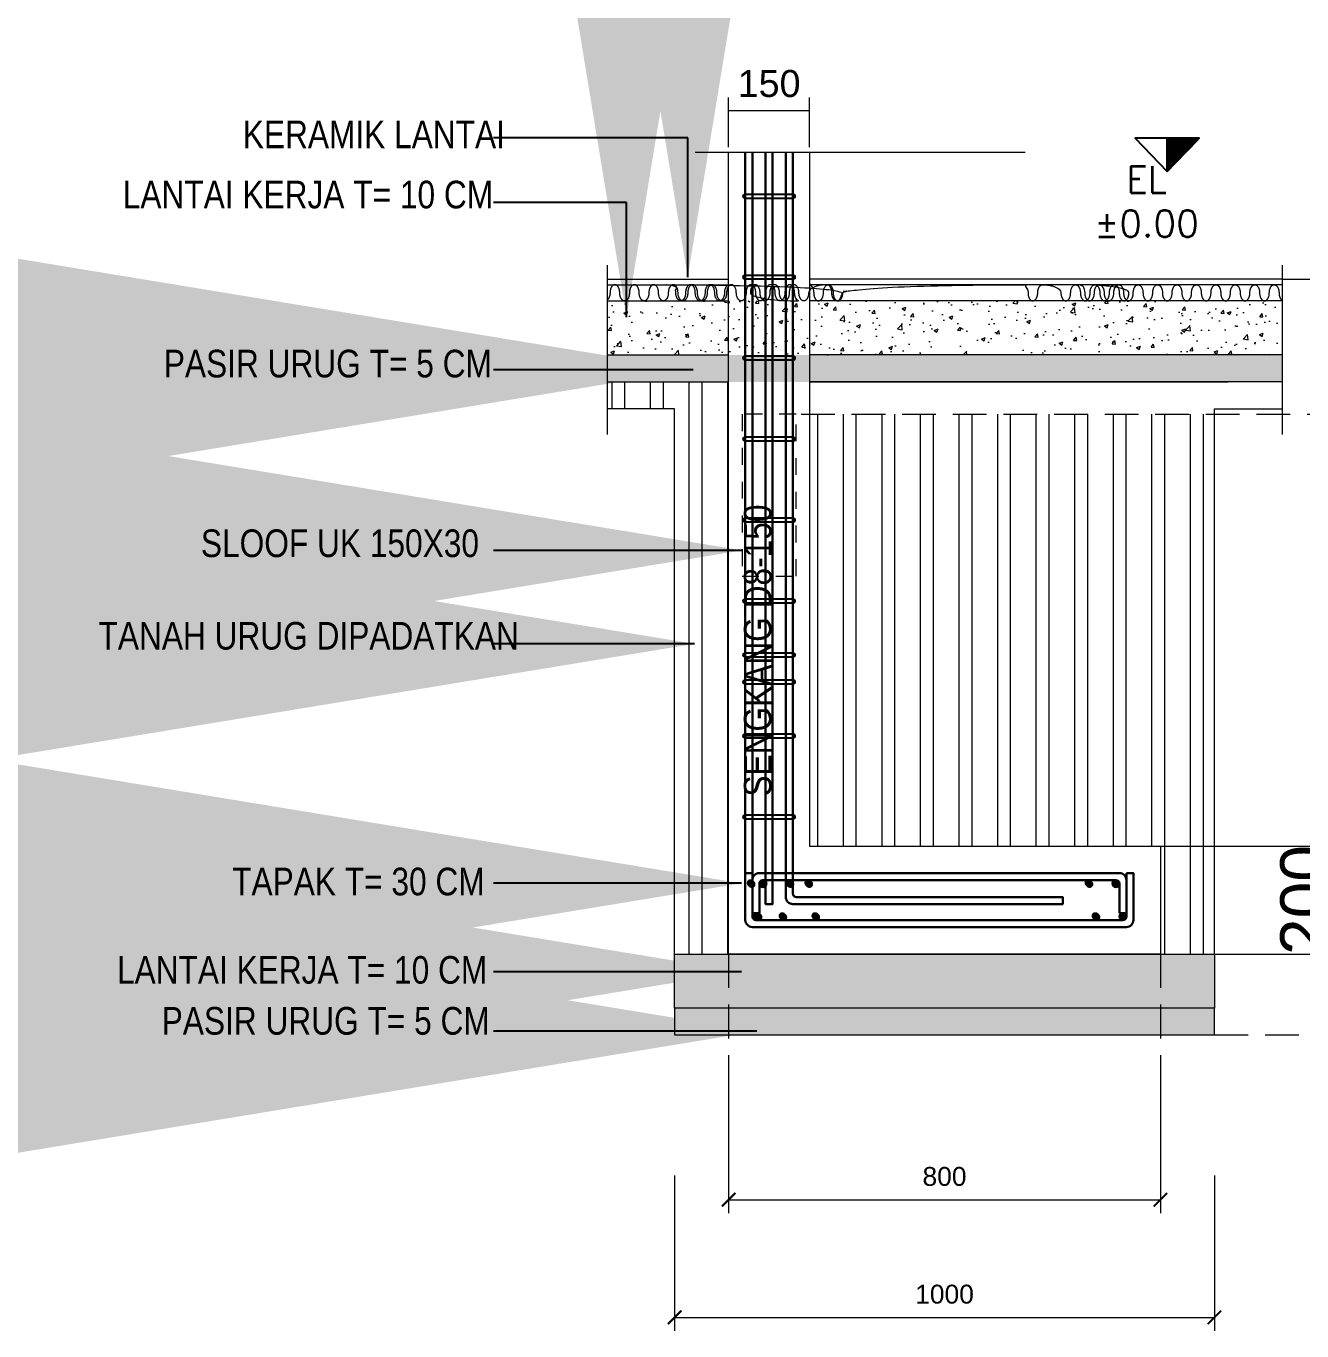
# Model space of a CAD drawing. Header units: millimetres. Extents: x -322387 to 1539330, y -108868 to 282714.
# Drawn here: x -322242.16 to -322232.71, y -108861.83 to -108852.17 of the extents above; entities that cross this region are included whole.
import ezdxf

# ---------------------------------------------------------------- set-up
doc = ezdxf.new("R2010")
doc.units = ezdxf.units.MM
doc.header["$MEASUREMENT"] = 0
for name, pattern in [('FHIDDEN', [0.25, 0.125, -0.125]), ('HIDDEN', [0.375, 0.25, -0.125]), ('HIDDEN2', [0.1875, 0.125, -0.0625])]:
    doc.linetypes.add(name, pattern=pattern)
for name, color, linetype, lineweight in [('00-HATCHING', 252, 'Continuous', 5), ('00-LANTAI', 8, 'Continuous', 5), ('00-TAMPAK', 4, 'Continuous', 20), ('7a FURNITURE', 253, 'Continuous', 0), ('AS', 8, 'HIDDEN2', 5), ('BETON', 5, 'Continuous', 30), ('Dimensi', 252, 'Continuous', 9), ('l1', 5, 'Continuous', 5)]:
    doc.layers.add(name, color=color, linetype=linetype, lineweight=lineweight)
for name, color, linetype in [('NOT', 1, 'Continuous'), ('PONDASI', 5, 'Continuous'), ('TX', 2, 'Continuous'), ('TX3', 3, 'Continuous')]:
    doc.layers.add(name, color=color, linetype=linetype)
doc.styles.get("Standard").update_dxf_attribs({"font": 'arial.ttf'})
doc.styles.add('T-1002', font='romanc.shx', dxfattribs={"width": 0.8, "height": 35})
doc.styles.add('tx1', font='swissc.ttf', dxfattribs={"height": 0.2})
doc.dimstyles.new('25', dxfattribs={"dimtxt": 0.2, "dimasz": 0.1, "dimexe": 0.1, "dimexo": 0.1, "dimgap": 0.1, "dimtad": 1, "dimtoh": 1, "dimdec": 0, "dimlfac": 250, "dimtxsty": 'Standard', "dimblk": 'ARCHTICK', "dimcen": 0.1, "dimclrd": 1, "dimclre": 1, "dimclrt": 4, "dimadec": 0, "dimazin": 0, "dimtfac": 1, "dimtdec": 0, "dimtix": 1, "dimtmove": 0, "dimatfit": 3, "dimfxl": 1, "dimlwd": 5, "dimlwe": 5, "dimarcsym": 0})
doc.dimstyles.new('25 besar', dxfattribs={"dimtxt": 0.35, "dimasz": 0.1, "dimexe": 0.1, "dimexo": 0.1, "dimgap": 0.1, "dimtad": 1, "dimtoh": 1, "dimdec": 0, "dimlfac": 250, "dimtxsty": 'Standard', "dimblk": 'ARCHTICK', "dimcen": 0.1, "dimclrd": 1, "dimclre": 1, "dimclrt": 4, "dimadec": 0, "dimazin": 0, "dimtfac": 1, "dimtdec": 0, "dimtix": 1, "dimtmove": 0, "dimatfit": 3, "dimfxl": 1, "dimlwd": 5, "dimlwe": 5, "dimarcsym": 0})
doc.dimstyles.new('D-LETIK 2', dxfattribs={"dimscale": 0, "dimtxt": 35, "dimasz": 10, "dimexe": 10, "dimexo": 20, "dimgap": 0.06, "dimtad": 1, "dimdec": 0, "dimrnd": 1, "dimzin": 0, "dimdsep": 46, "dimtxsty": 'T-1002', "dimblk": 'DOT', "dimcen": 0.05, "dimclrd": 251, "dimclre": 8, "dimclrt": 3, "dimadec": 0, "dimazin": 0, "dimtfac": 0.6, "dimtdec": 0, "dimtix": 1, "dimtmove": 2, "dimatfit": 3, "dimfxl": 0.05, "dimtvp": 2, "dimtolj": 1, "dimtzin": 0, "dimarcsym": 0})

# ---------------------------------------------------------------- blocks, each defined once
blk = doc.blocks.new('NOTT')
at = {"layer": 'NOT'}
h = blk.add_hatch(dxfattribs=at)
h.set_pattern_fill('ANSI31', color=256)
h.paths.add_polyline_path([(179839.5, -106618.5), (179839.5, -106805.5), (180020.5, -106618.5)])
blk.add_lwpolyline([(179839.5, -106805.5), (180020.5, -106618.5), (179658.5, -106618.5)], close=True, dxfattribs=at)
blk.add_lwpolyline([(179839.5, -106805.5), (179839.5, -106618.5)], dxfattribs=at)
blk = doc.blocks.new('_DOT')
at = {"color": 0, "linetype": 'ByBlock'}
blk.add_line((-0.5, 0), (-1, 0), dxfattribs=at)
at = {"color": 0, "linetype": 'ByBlock', "const_width": 0.5}
blk.add_lwpolyline([(-0.25, 0, 1), (0.25, 0, 1)], format="xyb", close=True, dxfattribs=at)
blk = doc.blocks.new('_ArchTick')
at = {"color": 0, "linetype": 'ByBlock', "const_width": 0.15}
blk.add_lwpolyline([(-0.5, -0.5), (0.5, 0.5)], dxfattribs=at)
blk = doc.blocks.new('*D962')
at = {"color": 1, "lineweight": 5, "transparency": 16777216}
for p, q in [((-322237.3531, -108860.6841), (-322237.3531, -108861.8346)), ((-322233.3531, -108860.6841), (-322233.3531, -108861.8346)), ((-322237.3531, -108861.7346), (-322233.3531, -108861.7346))]:
    blk.add_line(p, q, dxfattribs=at)
at = {"layer": 'Defpoints', "color": 0, "transparency": 16777216}
for p in [(-322237.3531, -108860.5841), (-322233.3531, -108860.5841), (-322233.3531, -108861.7346)]:
    blk.add_point(p, dxfattribs=at)
at = {"color": 1, "lineweight": 5, "transparency": 16777216, "xscale": 0.1, "yscale": 0.1, "zscale": 0.1, "rotation": 180}
blk.add_blockref('_ArchTick', (-322237.3531, -108861.7346), dxfattribs=at)
at = {"color": 1, "lineweight": 5, "transparency": 16777216, "xscale": 0.1, "yscale": 0.1, "zscale": 0.1}
blk.add_blockref('_ArchTick', (-322233.3531, -108861.7346), dxfattribs=at)
at = {"color": 4, "transparency": 16777216, "insert": (-322235.3531, -108861.5631), "char_height": 0.35, "attachment_point": 5}
blk.add_mtext('{\\H0.4x;1000}', dxfattribs=at)
blk = doc.blocks.new('*D963')
at = {"color": 1, "lineweight": 5, "transparency": 16777216}
for p, q in [((-322236.9531, -108859.8116), (-322236.9531, -108860.9621)), ((-322233.7531, -108859.8116), (-322233.7531, -108860.9621)), ((-322236.9531, -108860.8621), (-322233.7531, -108860.8621))]:
    blk.add_line(p, q, dxfattribs=at)
at = {"layer": 'Defpoints', "color": 0, "transparency": 16777216}
for p in [(-322236.9531, -108859.7116), (-322233.7531, -108859.7116), (-322233.7531, -108860.8621)]:
    blk.add_point(p, dxfattribs=at)
at = {"color": 1, "lineweight": 5, "transparency": 16777216, "xscale": 0.1, "yscale": 0.1, "zscale": 0.1, "rotation": 180}
blk.add_blockref('_ArchTick', (-322236.9531, -108860.8621), dxfattribs=at)
at = {"color": 1, "lineweight": 5, "transparency": 16777216, "xscale": 0.1, "yscale": 0.1, "zscale": 0.1}
blk.add_blockref('_ArchTick', (-322233.7531, -108860.8621), dxfattribs=at)
at = {"color": 4, "transparency": 16777216, "insert": (-322235.3531, -108860.6906), "char_height": 0.35, "attachment_point": 5}
blk.add_mtext('{\\H0.4x;800}', dxfattribs=at)
blk = doc.blocks.new('*D966')
at = {"color": 1, "lineweight": 5, "transparency": 16777216}
for p, q in [((-322236.9531, -108853.0614), (-322236.9531, -108852.694)), ((-322236.3531, -108853.0614), (-322236.3531, -108852.694)), ((-322236.3531, -108852.794), (-322236.9531, -108852.794))]:
    blk.add_line(p, q, dxfattribs=at)
at = {"layer": 'Defpoints', "color": 0, "transparency": 16777216}
for p in [(-322236.9531, -108852.794), (-322236.9531, -108853.1614), (-322236.3531, -108853.1614)]:
    blk.add_point(p, dxfattribs=at)
at = {"color": 4, "transparency": 16777216, "insert": (-322236.6531, -108852.5919), "char_height": 0.2, "attachment_point": 5}
blk.add_mtext('150', dxfattribs=at)
blk = doc.blocks.new('*D967')
at = {"color": 1, "lineweight": 5, "transparency": 16777216}
for p, q in [((-322233.6531, -108858.2417), (-322232.3093, -108858.2417)), ((-322232.4093, -108859.0417), (-322232.4093, -108858.2417)), ((-322233.6531, -108859.0417), (-322232.3093, -108859.0417))]:
    blk.add_line(p, q, dxfattribs=at)
at = {"layer": 'Defpoints', "color": 0, "transparency": 16777216}
for p in [(-322233.7531, -108858.2417), (-322232.4093, -108858.2417), (-322233.7531, -108859.0417)]:
    blk.add_point(p, dxfattribs=at)
at = {"color": 4, "transparency": 16777216, "insert": (-322232.688, -108858.6417), "char_height": 0.35, "attachment_point": 5, "rotation": 90}
blk.add_mtext('200', dxfattribs=at)

msp = doc.modelspace()

# ---------------------------------------------------------------- hatches: boundary and pattern name
at = {"layer": '00-HATCHING', "ltscale": 200}
h = msp.add_hatch(dxfattribs=at)
h.set_pattern_fill('AR-CONC', color=256, scale=0.04)
h.set_pattern_definition([(50, (-325073.42997, -108614.92169), (0.286904073, -0.025100854), [0.03, -0.33]), (355, (-325073.42997, -108614.9217), (-0.055500533, 0.300876853), [0.024, -0.264]), (100.451444, (-325073.40606, -108614.92378), (0.23140354, 0.275775996), [0.025496077, -0.280456845]), (46.1842, (-325073.42997, -108614.8417), (0.426896532, -0.066207712), [0.045, -0.495]), (96.635635, (-325073.3944, -108614.8472), (0.37386478, 0.38964744), [0.03824414, -0.420685504]), (351.184164, (-325073.42997, -108614.8417), (0.37386478, 0.38964744), [0.036, -0.396]), (21, (-325073.38997, -108614.86169), (0.23876282, -0.161047556), [0.03, -0.33]), (326, (-325073.38997, -108614.8617), (0.097326133, 0.290060018), [0.024, -0.264]), (71.451445, (-325073.37007, -108614.8751), (0.33608895, 0.12901246), [0.025496076, -0.280456845]), (37.5, (-325073.42997, -108614.92169), (0.004863942, 0.1331575415), [0, -0.2608, 0, -0.268, 0, -0.265]), (7.5, (-325073.42997, -108614.92169), (0.105227815, 0.157764685), [0, -0.1528, 0, -0.2548, 0, -0.101]), (327.5, (-325073.51917, -108614.92169), (0.2135289745, -0.0090219487), [0, -0.1, 0, -0.312, 0, -0.414]), (317.5, (-325073.55917, -108614.92169), (0.233274468, 0.040041993), [0, -0.13, 0, -0.2072, 0, -0.294])])
h.paths.add_polyline_path([(-322235.3531, -108854.6017), (-322235.3531, -108854.2017), (-322237.854, -108854.2017), (-322237.854, -108854.6017)])
h = msp.add_hatch(dxfattribs=at)
h.set_pattern_fill('AR-CONC', color=256, scale=0.04)
h.set_pattern_definition([(50, (-325074.22997, -108614.92169), (0.286904073, -0.025100854), [0.03, -0.33]), (355, (-325074.22997, -108614.9217), (-0.055500533, 0.300876853), [0.024, -0.264]), (100.451444, (-325074.20606, -108614.92378), (0.23140354, 0.275775996), [0.025496077, -0.280456845]), (46.1842, (-325074.22997, -108614.8417), (0.426896532, -0.066207712), [0.045, -0.495]), (96.635635, (-325074.1944, -108614.8472), (0.37386478, 0.38964744), [0.03824414, -0.420685504]), (351.184164, (-325074.22997, -108614.8417), (0.37386478, 0.38964744), [0.036, -0.396]), (21, (-325074.18997, -108614.86169), (0.23876282, -0.161047556), [0.03, -0.33]), (326, (-325074.18997, -108614.8617), (0.097326133, 0.290060018), [0.024, -0.264]), (71.451445, (-325074.17007, -108614.8751), (0.33608895, 0.12901246), [0.025496076, -0.280456845]), (37.5, (-325074.22997, -108614.92169), (0.004863942, 0.1331575415), [0, -0.2608, 0, -0.268, 0, -0.265]), (7.5, (-325074.22997, -108614.92169), (0.105227815, 0.157764685), [0, -0.1528, 0, -0.2548, 0, -0.101]), (327.5, (-325074.31917, -108614.92169), (0.2135289745, -0.0090219487), [0, -0.1, 0, -0.312, 0, -0.414]), (317.5, (-325074.35917, -108614.92169), (0.233274468, 0.040041993), [0, -0.13, 0, -0.2072, 0, -0.294])])
h.paths.add_polyline_path([(-322235.3531, -108854.6017), (-322235.3531, -108854.2017), (-322232.8523, -108854.2017), (-322232.8523, -108854.6017)])
at = {"layer": '00-HATCHING', "ltscale": 0.01}
h = msp.add_hatch(dxfattribs=at)
h.set_pattern_fill('ANSI32', color=256, scale=0.03, angle=45)
h.set_pattern_definition([(90, (-322678.72883, -108567.6461), (-0.28575, 0), []), (90, (-322678.63358, -108567.55084), (-0.28575, 0), [])])
h.paths.add_polyline_path([(-322233.3531, -108855.0417), (-322236.3531, -108855.0417), (-322236.3531, -108858.2417), (-322233.7531, -108858.2417), (-322233.3531, -108858.2417)])
h.paths.add_polyline_path([(-322233.3531, -108858.2417), (-322233.7531, -108858.2417), (-322233.7531, -108859.0417), (-322233.3531, -108859.0417)])
h.paths.add_polyline_path([(-322236.9531, -108858.2417), (-322236.9531, -108854.8017), (-322237.854, -108854.8017), (-322237.854, -108855.0017), (-322237.3531, -108855.0017), (-322237.3531, -108859.0417), (-322236.9531, -108859.0417)])
at = {"layer": '00-HATCHING', "ltscale": 200}
h = msp.add_hatch(dxfattribs=at)
h.set_pattern_fill('AR-CONC', color=256, scale=0.02)
h.set_pattern_definition([(50, (-325073.82997, -108615.47969), (0.1434520365, -0.012550427), [0.015, -0.165]), (355, (-325073.82997, -108615.47969), (-0.027750267, 0.150438427), [0.012, -0.132]), (100.4514445, (-325073.81802, -108615.48073), (0.1157017693, 0.137887998), [0.0127480384, -0.1402284224]), (46.1842, (-325073.82997, -108615.43969), (0.213448266, -0.033103856), [0.0225, -0.2475]), (96.6356355, (-325073.81218, -108615.44245), (0.186932389, 0.19482372), [0.019122068, -0.210342752]), (351.184164, (-325073.82997, -108615.43969), (0.186932389, 0.19482372), [0.018, -0.198]), (21, (-325073.80997, -108615.44969), (0.1193814104, -0.080523778), [0.015, -0.165]), (326, (-325073.80997, -108615.44969), (0.0486630664, 0.145030009), [0.012, -0.132]), (71.451445, (-325073.80002, -108615.4564), (0.1680444753, 0.0645062306), [0.012748038, -0.1402284224]), (37.5, (-325073.82997, -108615.479687), (0.0024319711, 0.0665787708), [0, -0.1304, 0, -0.134, 0, -0.1325]), (7.5, (-325073.82997, -108615.47969), (0.0526139075, 0.0788823424), [0, -0.0764, 0, -0.1274, 0, -0.0505]), (327.5, (-325073.87457, -108615.47969), (0.1067644872, -0.0045109743), [0, -0.05, 0, -0.156, 0, -0.207]), (317.5, (-325073.89457, -108615.47969), (0.116637234, 0.0200209965), [0, -0.065, 0, -0.1036, 0, -0.147])])
h.paths.add_polyline_path([(-322233.3531, -108859.4417), (-322233.3531, -108859.0417), (-322237.3531, -108859.0417), (-322237.3531, -108859.4417)])
h = msp.add_hatch(dxfattribs=at)
h.set_pattern_fill('AR-SAND', color=256, scale=0.02)
h.set_pattern_definition([(37.5, (-325073.82997, -108615.479687), (-0.00125986716, 0.03853647538), [0, -0.0304, 0, -0.034, 0, -0.0325]), (7.5, (-325073.82997, -108615.479687), (0.0353955341, 0.0564429213), [0, -0.0164, 0, -0.0274, 0, -0.0105]), (327.5, (-325073.85457, -108615.479687), (0.06228283724, 0.00011318107), [0, -0.01, 0, -0.036, 0, -0.047]), (317.5, (-325073.85457, -108615.47969), (0.0601225321, 0.0175535113), [0, -0.005, 0, -0.0236, 0, -0.027])])
h.paths.add_polyline_path([(-322233.3531, -108859.6417), (-322233.3531, -108859.4417), (-322237.3531, -108859.4417), (-322237.3531, -108859.6417)])
at = {"layer": '7a FURNITURE'}
h = msp.add_hatch(dxfattribs=at)
h.set_pattern_fill('AR-SAND', color=256, scale=0.02, angle=45)
h.set_pattern_definition([(82.5, (-315310.175683, -98381.200785), (-0.02814026368, 0.02635854245), [0, -0.0304, 0, -0.034, 0, -0.0325]), (52.5, (-315310.175683, -98381.200785), (-0.01488275021, 0.0649395946), [0, -0.0164, 0, -0.0274, 0, -0.0105]), (12.5, (-315310.193078, -98381.21818), (0.04396058546, 0.04412064766), [0, -0.01, 0, -0.036, 0, -0.047]), (2.5, (-315310.19308, -98381.21818), (0.03010084327, 0.05492525702), [0, -0.005, 0, -0.0236, 0, -0.027])])
h.paths.add_polyline_path([(-322235.3531, -108854.8017), (-322235.3531, -108854.6017), (-322237.854, -108854.6017), (-322237.854, -108854.8017)])
h = msp.add_hatch(dxfattribs=at)
h.set_pattern_fill('AR-SAND', color=256, scale=0.02, angle=45)
h.set_pattern_definition([(82.5, (-315310.975683, -98381.200785), (-0.02814026368, 0.02635854245), [0, -0.0304, 0, -0.034, 0, -0.0325]), (52.5, (-315310.975683, -98381.200785), (-0.01488275021, 0.0649395946), [0, -0.0164, 0, -0.0274, 0, -0.0105]), (12.5, (-315310.993078, -98381.21818), (0.04396058546, 0.04412064766), [0, -0.01, 0, -0.036, 0, -0.047]), (2.5, (-315310.99308, -98381.21818), (0.03010084327, 0.05492525702), [0, -0.005, 0, -0.0236, 0, -0.027])])
h.paths.add_polyline_path([(-322235.3531, -108854.6017), (-322232.8523, -108854.6017), (-322232.8523, -108854.8017), (-322235.3531, -108854.8017)])
at = {"layer": 'BETON', "ltscale": 200}
h = msp.add_hatch(dxfattribs=at)
h.set_pattern_fill('ANSI31', color=256, scale=0.004)
h.set_pattern_definition([(45, (-325074.98614534, -108614.3396874), (-0.00035355339059, 0.00035355339059), [])])
h.paths.add_polyline_path([(-322236.8121, -108858.5197, -1), (-322236.7601, -108858.5197, -1)])
h = msp.add_hatch(dxfattribs=at)
h.set_pattern_fill('ANSI31', color=256, scale=0.004)
h.set_pattern_definition([(45, (-325073.95911225, -108614.3396874), (-0.00035355339059, 0.00035355339059), [])])
h.paths.add_polyline_path([(-322236.6731, -108858.5197, 1), (-322236.7251, -108858.5197, 1)])
h = msp.add_hatch(dxfattribs=at)
h.set_pattern_fill('ANSI31', color=256, scale=0.004)
h.set_pattern_definition([(45, (-325073.75911225, -108614.3396874), (-0.00035355339059, 0.00035355339059), [])])
h.paths.add_polyline_path([(-322236.4731, -108858.5197, 1), (-322236.5251, -108858.5197, 1)])
h = msp.add_hatch(dxfattribs=at)
h.set_pattern_fill('ANSI31', color=256, scale=0.004)
h.set_pattern_definition([(45, (-325074.55911225, -108614.3396874), (-0.00035355339059, 0.00035355339059), [])])
h.paths.add_polyline_path([(-322236.3851, -108858.5197, -1), (-322236.3331, -108858.5197, -1)])
h = msp.add_hatch(dxfattribs=at)
h.set_pattern_fill('ANSI31', color=256, scale=0.004)
h.set_pattern_definition([(45, (-325073.68311225, -108614.3396874), (-0.00035355339059, 0.00035355339059), [])])
h.paths.add_polyline_path([(-322234.3091, -108858.5197, -1), (-322234.2571, -108858.5197, -1)])
h = msp.add_hatch(dxfattribs=at)
h.set_pattern_fill('ANSI31', color=256, scale=0.004)
h.set_pattern_definition([(45, (-325074.68311225, -108614.3396874), (-0.00035355339059, 0.00035355339059), [])])
h.paths.add_polyline_path([(-322234.1091, -108858.5197, -1), (-322234.0571, -108858.5197, -1)])
h = msp.add_hatch(dxfattribs=at)
h.set_pattern_fill('ANSI31', color=256, scale=0.004)
h.set_pattern_definition([(45, (-325074.01111225, -108615.5756874), (-0.00035355339059, 0.00035355339059), [])])
h.paths.add_polyline_path([(-322236.7251, -108858.7637, 1), (-322236.7771, -108858.7637, 1)])
h = msp.add_hatch(dxfattribs=at)
h.set_pattern_fill('ANSI31', color=256, scale=0.004)
h.set_pattern_definition([(45, (-325075.03814534, -108615.5756874), (-0.00035355339059, 0.00035355339059), [])])
h.paths.add_polyline_path([(-322236.7601, -108858.7637, -1), (-322236.7081, -108858.7637, -1)])
h = msp.add_hatch(dxfattribs=at)
h.set_pattern_fill('ANSI31', color=256, scale=0.004)
h.set_pattern_definition([(45, (-325073.81111225, -108615.5756874), (-0.00035355339059, 0.00035355339059), [])])
h.paths.add_polyline_path([(-322236.5251, -108858.7637, 1), (-322236.5771, -108858.7637, 1)])
h = msp.add_hatch(dxfattribs=at)
h.set_pattern_fill('ANSI31', color=256, scale=0.004)
h.set_pattern_definition([(45, (-325074.61111225, -108615.5756874), (-0.00035355339059, 0.00035355339059), [])])
h.paths.add_polyline_path([(-322236.3331, -108858.7637, -1), (-322236.2811, -108858.7637, -1)])
h = msp.add_hatch(dxfattribs=at)
h.set_pattern_fill('ANSI31', color=256, scale=0.004)
h.set_pattern_definition([(45, (-325073.73511225, -108615.5756874), (-0.00035355339059, 0.00035355339059), [])])
h.paths.add_polyline_path([(-322234.2571, -108858.7637, -1), (-322234.2051, -108858.7637, -1)])
h = msp.add_hatch(dxfattribs=at)
h.set_pattern_fill('ANSI31', color=256, scale=0.004)
h.set_pattern_definition([(45, (-325074.73511225, -108615.5756874), (-0.00035355339059, 0.00035355339059), [])])
h.paths.add_polyline_path([(-322234.0571, -108858.7637, -1), (-322234.0051, -108858.7637, -1)])

# ---------------------------------------------------------------- linework, layer by layer
at = {"layer": '00-HATCHING', "ltscale": 200}
for points, weights, knots in [([(-322237.7598, -108854.1417), (-322237.7598, -108854.0817), (-322237.7958, -108854.0817), (-322237.8318, -108854.0817), (-322237.8318, -108854.1417), (-322237.8318, -108854.1818), (-322237.854, -108854.1971)], [1, 0.707106781187, 1, 0.707106781187, 1, 0.783309723131, 0.887246030106], [0, 0, 0, 1.570796, 1.570796, 3.141593, 3.141593, 4.30371, 4.30371, 4.30371]), ([(-322237.6158, -108854.1417), (-322237.6158, -108854.0817), (-322237.6518, -108854.0817), (-322237.6878, -108854.0817), (-322237.6878, -108854.1417), (-322237.6878, -108854.2017), (-322237.7238, -108854.2017), (-322237.7598, -108854.2017), (-322237.7598, -108854.1417)], [1, 0.707106781187, 1, 0.707106781187, 1, 0.707106781187, 1, 0.707106781187, 1], [0, 0, 0, 1.570796, 1.570796, 3.141593, 3.141593, 4.712389, 4.712389, 6.283185, 6.283185, 6.283185]), ([(-322237.4718, -108854.1417), (-322237.4718, -108854.0817), (-322237.5078, -108854.0817), (-322237.5438, -108854.0817), (-322237.5438, -108854.1417), (-322237.5438, -108854.2017), (-322237.5798, -108854.2017), (-322237.6158, -108854.2017), (-322237.6158, -108854.1417)], [1, 0.707106781187, 1, 0.707106781187, 1, 0.707106781187, 1, 0.707106781187, 1], [0, 0, 0, 1.570796, 1.570796, 3.141593, 3.141593, 4.712389, 4.712389, 6.283185, 6.283185, 6.283185]), ([(-322237.4718, -108854.1417), (-322237.4718, -108854.0817), (-322237.5078, -108854.0817), (-322237.5438, -108854.0817), (-322237.5438, -108854.1417), (-322237.5438, -108854.2017), (-322237.5798, -108854.2017)], [1, 0.707106781187, 1, 0.707106781187, 1, 0.707106781187, 1], [0, 0, 0, 1.570796, 1.570796, 3.141593, 3.141593, 4.712389, 4.712389, 4.712389]), ([(-322237.3438, -108854.1417), (-322237.3438, -108854.0817), (-322237.3798, -108854.0817), (-322236.1158, -108854.0817), (-322236.1158, -108854.1417), (-322236.1158, -108854.2017), (-322236.1518, -108854.2017), (-322236.1878, -108854.2017), (-322236.1878, -108854.1417)], [1, 0.707106781187, 1, 0.707106781187, 1, 0.707106781187, 1, 0.707106781187, 1], [0, 0, 0, 1.570796, 1.570796, 3.141593, 3.141593, 4.712389, 4.712389, 6.283185, 6.283185, 6.283185]), ([(-322237.3278, -108854.1417), (-322237.3278, -108854.0817), (-322237.3638, -108854.0817), (-322237.3998, -108854.0817), (-322237.3998, -108854.1417), (-322237.3998, -108854.2017), (-322237.4358, -108854.2017), (-322237.4718, -108854.2017), (-322237.4718, -108854.1417)], [1, 0.707106781187, 1, 0.707106781187, 1, 0.707106781187, 1, 0.707106781187, 1], [0, 0, 0, 1.570796, 1.570796, 3.141593, 3.141593, 4.712389, 4.712389, 6.283185, 6.283185, 6.283185]), ([(-322237.3278, -108854.1417), (-322237.3278, -108854.0817), (-322237.3638, -108854.0817), (-322237.3998, -108854.0817), (-322237.3998, -108854.1417), (-322237.3998, -108854.2017), (-322237.4358, -108854.2017), (-322237.4455, -108854.2017), (-322237.454, -108854.1934)], [1, 0.707106781187, 1, 0.707106781187, 1, 0.707106781187, 1, 0.898895226508, 0.867591831582], [0, 0, 0, 1.570796, 1.570796, 3.141593, 3.141593, 4.712389, 4.712389, 5.254617, 5.254617, 5.254617]), ([(-322237.1998, -108854.1417), (-322237.1998, -108854.0817), (-322237.2358, -108854.0817), (-322237.2718, -108854.0817), (-322237.2718, -108854.1417), (-322237.2718, -108854.2017), (-322237.3078, -108854.2017), (-322237.3438, -108854.2017), (-322237.3438, -108854.1417)], [1, 0.707106781187, 1, 0.707106781187, 1, 0.707106781187, 1, 0.707106781187, 1], [0, 0, 0, 1.570796, 1.570796, 3.141593, 3.141593, 4.712389, 4.712389, 6.283185, 6.283185, 6.283185]), ([(-322237.1838, -108854.1417), (-322237.1838, -108854.0817), (-322237.2198, -108854.0817), (-322237.2558, -108854.0817), (-322237.2558, -108854.1417), (-322237.2558, -108854.2017), (-322237.2918, -108854.2017), (-322237.3278, -108854.2017), (-322237.3278, -108854.1417)], [1, 0.707106781187, 1, 0.707106781187, 1, 0.707106781187, 1, 0.707106781187, 1], [0, 0, 0, 1.570796, 1.570796, 3.141593, 3.141593, 4.712389, 4.712389, 6.283185, 6.283185, 6.283185]), ([(-322237.0558, -108854.1417), (-322237.0558, -108854.0817), (-322237.0918, -108854.0817), (-322237.1278, -108854.0817), (-322237.1278, -108854.1417), (-322237.1278, -108854.2017), (-322237.1638, -108854.2017), (-322237.1998, -108854.2017), (-322237.1998, -108854.1417)], [1, 0.707106781187, 1, 0.707106781187, 1, 0.707106781187, 1, 0.707106781187, 1], [0, 0, 0, 1.570796, 1.570796, 3.141593, 3.141593, 4.712389, 4.712389, 6.283185, 6.283185, 6.283185]), ([(-322237.0398, -108854.1417), (-322237.0398, -108854.0817), (-322237.0758, -108854.0817), (-322237.1118, -108854.0817), (-322237.1118, -108854.1417), (-322237.1118, -108854.2017), (-322237.1478, -108854.2017), (-322237.1838, -108854.2017), (-322237.1838, -108854.1417)], [1, 0.707106781187, 1, 0.707106781187, 1, 0.707106781187, 1, 0.707106781187, 1], [0, 0, 0, 1.570796, 1.570796, 3.141593, 3.141593, 4.712389, 4.712389, 6.283185, 6.283185, 6.283185]), ([(-322237.0398, -108854.1417), (-322237.0398, -108854.0817), (-322237.0758, -108854.0817), (-322237.1118, -108854.0817), (-322237.1118, -108854.1417), (-322237.1118, -108854.2017), (-322237.1478, -108854.2017)], [1, 0.707106781187, 1, 0.707106781187, 1, 0.707106781187, 1], [0, 0, 0, 1.570796, 1.570796, 3.141593, 3.141593, 4.712389, 4.712389, 4.712389]), ([(-322236.9531, -108854.0824), (-322236.9838, -108854.09), (-322236.9838, -108854.1417), (-322236.9838, -108854.2017), (-322237.0198, -108854.2017), (-322237.0558, -108854.2017), (-322237.0558, -108854.1417)], [0.946116274319, 0.737125213254, 1, 0.707106781187, 1, 0.707106781187, 1], [1.731786, 1.731786, 1.731786, 3.141593, 3.141593, 4.712389, 4.712389, 6.283185, 6.283185, 6.283185]), ([(-322236.8958, -108854.1417), (-322236.8958, -108854.0817), (-322236.9318, -108854.0817), (-322236.9678, -108854.0817), (-322236.9678, -108854.1417), (-322236.9678, -108854.2017), (-322237.0038, -108854.2017), (-322237.0398, -108854.2017), (-322237.0398, -108854.1417)], [1, 0.707106781187, 1, 0.707106781187, 1, 0.707106781187, 1, 0.707106781187, 1], [0, 0, 0, 1.570796, 1.570796, 3.141593, 3.141593, 4.712389, 4.712389, 6.283185, 6.283185, 6.283185]), ([(-322236.7518, -108854.1417), (-322236.7518, -108854.0817), (-322236.7878, -108854.0817), (-322236.8238, -108854.0817), (-322236.8238, -108854.1417), (-322236.8238, -108854.2017), (-322236.8598, -108854.2017), (-322236.8958, -108854.2017), (-322236.8958, -108854.1417)], [1, 0.707106781187, 1, 0.707106781187, 1, 0.707106781187, 1, 0.707106781187, 1], [0, 0, 0, 1.570796, 1.570796, 3.141593, 3.141593, 4.712389, 4.712389, 6.283185, 6.283185, 6.283185]), ([(-322236.7198, -108854.1417), (-322236.7198, -108854.0817), (-322236.7558, -108854.0817), (-322236.7918, -108854.0817), (-322236.7918, -108854.1417), (-322236.7918, -108854.2017), (-322236.4278, -108854.2017), (-322236.4638, -108854.2017), (-322236.4638, -108854.1417)], [1, 0.707106781187, 1, 0.707106781187, 1, 0.707106781187, 1, 0.707106781187, 1], [0, 0, 0, 1.570796, 1.570796, 3.141593, 3.141593, 4.712389, 4.712389, 6.283185, 6.283185, 6.283185]), ([(-322236.6078, -108854.1417), (-322236.6078, -108854.0817), (-322236.6438, -108854.0817), (-322236.6798, -108854.0817), (-322236.6798, -108854.1417), (-322236.6798, -108854.2017), (-322236.7158, -108854.2017), (-322236.7518, -108854.2017), (-322236.7518, -108854.1417)], [1, 0.707106781187, 1, 0.707106781187, 1, 0.707106781187, 1, 0.707106781187, 1], [0, 0, 0, 1.570796, 1.570796, 3.141593, 3.141593, 4.712389, 4.712389, 6.283185, 6.283185, 6.283185]), ([(-322236.5758, -108854.1417), (-322236.5758, -108854.0817), (-322236.6118, -108854.0817), (-322236.6478, -108854.0817), (-322236.6478, -108854.1417), (-322236.6478, -108854.2017), (-322236.6838, -108854.2017), (-322236.7198, -108854.2017), (-322236.7198, -108854.1417)], [1, 0.707106781187, 1, 0.707106781187, 1, 0.707106781187, 1, 0.707106781187, 1], [0, 0, 0, 1.570796, 1.570796, 3.141593, 3.141593, 4.712389, 4.712389, 6.283185, 6.283185, 6.283185]), ([(-322236.4638, -108854.1417), (-322236.4638, -108854.0817), (-322236.4998, -108854.0817), (-322236.5358, -108854.0817), (-322236.5358, -108854.1417), (-322236.5358, -108854.2017), (-322236.5718, -108854.2017), (-322236.6078, -108854.2017), (-322236.6078, -108854.1417)], [1, 0.707106781187, 1, 0.707106781187, 1, 0.707106781187, 1, 0.707106781187, 1], [0, 0, 0, 1.570796, 1.570796, 3.141593, 3.141593, 4.712389, 4.712389, 6.283185, 6.283185, 6.283185]), ([(-322236.4318, -108854.1417), (-322236.4318, -108854.0817), (-322236.4678, -108854.0817), (-322236.5038, -108854.0817), (-322236.5038, -108854.1417), (-322236.5038, -108854.2017), (-322236.5398, -108854.2017), (-322236.5758, -108854.2017), (-322236.5758, -108854.1417)], [1, 0.707106781187, 1, 0.707106781187, 1, 0.707106781187, 1, 0.707106781187, 1], [0, 0, 0, 1.570796, 1.570796, 3.141593, 3.141593, 4.712389, 4.712389, 6.283185, 6.283185, 6.283185]), ([(-322236.1878, -108854.1417), (-322236.1878, -108854.0817), (-322236.2238, -108854.0817), (-322236.3598, -108854.0817), (-322236.3598, -108854.1417), (-322236.3598, -108854.2017), (-322236.3958, -108854.2017), (-322236.4318, -108854.2017), (-322236.4318, -108854.1417)], [1, 0.707106781187, 1, 0.707106781187, 1, 0.707106781187, 1, 0.707106781187, 1], [0, 0, 0, 1.570796, 1.570796, 3.141593, 3.141593, 4.712389, 4.712389, 6.283185, 6.283185, 6.283185]), ([(-322236.3531, -108854.0824), (-322236.3225, -108854.09), (-322236.3225, -108854.1417), (-322236.3225, -108854.2017), (-322236.2865, -108854.2017), (-322236.2505, -108854.2017), (-322236.2505, -108854.1417)], [0.946116274319, 0.737125213254, 1, 0.707106781187, 1, 0.707106781187, 1], [1.731786, 1.731786, 1.731786, 3.141593, 3.141593, 4.712389, 4.712389, 6.283185, 6.283185, 6.283185]), ([(-322236.2505, -108854.1417), (-322236.2505, -108854.0817), (-322236.2145, -108854.0817), (-322236.1785, -108854.0817), (-322236.1785, -108854.1417), (-322236.1785, -108854.2017), (-322236.1425, -108854.2017), (-322236.1065, -108854.2017), (-322236.1065, -108854.1417)], [1, 0.707106781187, 1, 0.707106781187, 1, 0.707106781187, 1, 0.707106781187, 1], [0, 0, 0, 1.570796, 1.570796, 3.141593, 3.141593, 4.712389, 4.712389, 6.283185, 6.283185, 6.283185]), ([(-322236.1065, -108854.1417), (-322236.1065, -108854.0817), (-322234.7705, -108854.0817), (-322234.7345, -108854.0817), (-322234.7345, -108854.1417), (-322234.7345, -108854.2017), (-322234.6985, -108854.2017), (-322234.6625, -108854.2017), (-322234.6625, -108854.1417)], [1, 0.707106781187, 1, 0.707106781187, 1, 0.707106781187, 1, 0.707106781187, 1], [0, 0, 0, 1.570796, 1.570796, 3.141593, 3.141593, 4.712389, 4.712389, 6.283185, 6.283185, 6.283185]), ([(-322234.6625, -108854.1417), (-322234.6625, -108854.0817), (-322234.6265, -108854.0817), (-322234.4905, -108854.0817), (-322234.4905, -108854.1417), (-322234.4905, -108854.2017), (-322234.4545, -108854.2017), (-322234.4185, -108854.2017), (-322234.4185, -108854.1417)], [1, 0.707106781187, 1, 0.707106781187, 1, 0.707106781187, 1, 0.707106781187, 1], [0, 0, 0, 1.570796, 1.570796, 3.141593, 3.141593, 4.712389, 4.712389, 6.283185, 6.283185, 6.283185]), ([(-322234.4185, -108854.1417), (-322234.4185, -108854.0817), (-322234.3825, -108854.0817), (-322234.3465, -108854.0817), (-322234.3465, -108854.1417), (-322234.3465, -108854.2017), (-322234.3105, -108854.2017), (-322234.2745, -108854.2017), (-322234.2745, -108854.1417)], [1, 0.707106781187, 1, 0.707106781187, 1, 0.707106781187, 1, 0.707106781187, 1], [0, 0, 0, 1.570796, 1.570796, 3.141593, 3.141593, 4.712389, 4.712389, 6.283185, 6.283185, 6.283185]), ([(-322233.9865, -108854.1417), (-322233.9865, -108854.0817), (-322234.3505, -108854.0817), (-322234.3145, -108854.0817), (-322234.3145, -108854.1417), (-322234.3145, -108854.2017), (-322234.2785, -108854.2017), (-322234.2425, -108854.2017), (-322234.2425, -108854.1417)], [1, 0.707106781187, 1, 0.707106781187, 1, 0.707106781187, 1, 0.707106781187, 1], [0, 0, 0, 1.570796, 1.570796, 3.141593, 3.141593, 4.712389, 4.712389, 6.283185, 6.283185, 6.283185]), ([(-322234.2745, -108854.1417), (-322234.2745, -108854.0817), (-322234.2385, -108854.0817), (-322234.2025, -108854.0817), (-322234.2025, -108854.1417), (-322234.2025, -108854.2017), (-322234.1665, -108854.2017), (-322234.1305, -108854.2017), (-322234.1305, -108854.1417)], [1, 0.707106781187, 1, 0.707106781187, 1, 0.707106781187, 1, 0.707106781187, 1], [0, 0, 0, 1.570796, 1.570796, 3.141593, 3.141593, 4.712389, 4.712389, 6.283185, 6.283185, 6.283185]), ([(-322234.2425, -108854.1417), (-322234.2425, -108854.0817), (-322234.2065, -108854.0817), (-322234.1705, -108854.0817), (-322234.1705, -108854.1417), (-322234.1705, -108854.2017), (-322234.1345, -108854.2017), (-322234.0985, -108854.2017), (-322234.0985, -108854.1417)], [1, 0.707106781187, 1, 0.707106781187, 1, 0.707106781187, 1, 0.707106781187, 1], [0, 0, 0, 1.570796, 1.570796, 3.141593, 3.141593, 4.712389, 4.712389, 6.283185, 6.283185, 6.283185]), ([(-322234.1305, -108854.1417), (-322234.1305, -108854.0817), (-322234.0945, -108854.0817), (-322234.0585, -108854.0817), (-322234.0585, -108854.1417), (-322234.0585, -108854.2017), (-322234.0225, -108854.2017), (-322233.9865, -108854.2017), (-322233.9865, -108854.1417)], [1, 0.707106781187, 1, 0.707106781187, 1, 0.707106781187, 1, 0.707106781187, 1], [0, 0, 0, 1.570796, 1.570796, 3.141593, 3.141593, 4.712389, 4.712389, 6.283185, 6.283185, 6.283185]), ([(-322234.0985, -108854.1417), (-322234.0985, -108854.0817), (-322234.0625, -108854.0817), (-322234.0265, -108854.0817), (-322234.0265, -108854.1417), (-322234.0265, -108854.2017), (-322233.9905, -108854.2017), (-322233.9545, -108854.2017), (-322233.9545, -108854.1417)], [1, 0.707106781187, 1, 0.707106781187, 1, 0.707106781187, 1, 0.707106781187, 1], [0, 0, 0, 1.570796, 1.570796, 3.141593, 3.141593, 4.712389, 4.712389, 6.283185, 6.283185, 6.283185]), ([(-322233.9545, -108854.1417), (-322233.9545, -108854.0817), (-322233.9185, -108854.0817), (-322233.8825, -108854.0817), (-322233.8825, -108854.1417), (-322233.8825, -108854.2017), (-322233.8465, -108854.2017), (-322233.8105, -108854.2017), (-322233.8105, -108854.1417)], [1, 0.707106781187, 1, 0.707106781187, 1, 0.707106781187, 1, 0.707106781187, 1], [0, 0, 0, 1.570796, 1.570796, 3.141593, 3.141593, 4.712389, 4.712389, 6.283185, 6.283185, 6.283185]), ([(-322233.8105, -108854.1417), (-322233.8105, -108854.0817), (-322233.7745, -108854.0817), (-322233.7385, -108854.0817), (-322233.7385, -108854.1417), (-322233.7385, -108854.2017), (-322233.7025, -108854.2017), (-322233.6665, -108854.2017), (-322233.6665, -108854.1417)], [1, 0.707106781187, 1, 0.707106781187, 1, 0.707106781187, 1, 0.707106781187, 1], [0, 0, 0, 1.570796, 1.570796, 3.141593, 3.141593, 4.712389, 4.712389, 6.283185, 6.283185, 6.283185]), ([(-322233.6665, -108854.1417), (-322233.6665, -108854.0817), (-322233.6305, -108854.0817), (-322233.5945, -108854.0817), (-322233.5945, -108854.1417), (-322233.5945, -108854.2017), (-322233.5585, -108854.2017)], [1, 0.707106781187, 1, 0.707106781187, 1, 0.707106781187, 1], [0, 0, 0, 1.570796, 1.570796, 3.141593, 3.141593, 4.712389, 4.712389, 4.712389]), ([(-322233.6665, -108854.1417), (-322233.6665, -108854.0817), (-322233.6305, -108854.0817), (-322233.5945, -108854.0817), (-322233.5945, -108854.1417), (-322233.5945, -108854.2017), (-322233.5585, -108854.2017), (-322233.5225, -108854.2017), (-322233.5225, -108854.1417)], [1, 0.707106781187, 1, 0.707106781187, 1, 0.707106781187, 1, 0.707106781187, 1], [0, 0, 0, 1.570796, 1.570796, 3.141593, 3.141593, 4.712389, 4.712389, 6.283185, 6.283185, 6.283185]), ([(-322233.5225, -108854.1417), (-322233.5225, -108854.0817), (-322233.4865, -108854.0817), (-322233.4505, -108854.0817), (-322233.4505, -108854.1417), (-322233.4505, -108854.2017), (-322233.4145, -108854.2017), (-322233.3785, -108854.2017), (-322233.3785, -108854.1417)], [1, 0.707106781187, 1, 0.707106781187, 1, 0.707106781187, 1, 0.707106781187, 1], [0, 0, 0, 1.570796, 1.570796, 3.141593, 3.141593, 4.712389, 4.712389, 6.283185, 6.283185, 6.283185]), ([(-322233.3785, -108854.1417), (-322233.3785, -108854.0817), (-322233.3425, -108854.0817), (-322233.3065, -108854.0817), (-322233.3065, -108854.1417), (-322233.3065, -108854.2017), (-322233.2705, -108854.2017), (-322233.2607, -108854.2017), (-322233.2523, -108854.1934)], [1, 0.707106781187, 1, 0.707106781187, 1, 0.707106781187, 1, 0.898895226508, 0.867591831582], [0, 0, 0, 1.570796, 1.570796, 3.141593, 3.141593, 4.712389, 4.712389, 5.254617, 5.254617, 5.254617]), ([(-322233.3785, -108854.1417), (-322233.3785, -108854.0817), (-322233.3425, -108854.0817), (-322233.3065, -108854.0817), (-322233.3065, -108854.1417), (-322233.3065, -108854.2017), (-322233.2705, -108854.2017), (-322233.2345, -108854.2017), (-322233.2345, -108854.1417)], [1, 0.707106781187, 1, 0.707106781187, 1, 0.707106781187, 1, 0.707106781187, 1], [0, 0, 0, 1.570796, 1.570796, 3.141593, 3.141593, 4.712389, 4.712389, 6.283185, 6.283185, 6.283185]), ([(-322233.2345, -108854.1417), (-322233.2345, -108854.0817), (-322233.1985, -108854.0817), (-322233.1625, -108854.0817), (-322233.1625, -108854.1417), (-322233.1625, -108854.2017), (-322233.1265, -108854.2017)], [1, 0.707106781187, 1, 0.707106781187, 1, 0.707106781187, 1], [0, 0, 0, 1.570796, 1.570796, 3.141593, 3.141593, 4.712389, 4.712389, 4.712389]), ([(-322233.2345, -108854.1417), (-322233.2345, -108854.0817), (-322233.1985, -108854.0817), (-322233.1625, -108854.0817), (-322233.1625, -108854.1417), (-322233.1625, -108854.2017), (-322233.1265, -108854.2017), (-322233.0905, -108854.2017), (-322233.0905, -108854.1417)], [1, 0.707106781187, 1, 0.707106781187, 1, 0.707106781187, 1, 0.707106781187, 1], [0, 0, 0, 1.570796, 1.570796, 3.141593, 3.141593, 4.712389, 4.712389, 6.283185, 6.283185, 6.283185]), ([(-322233.0905, -108854.1417), (-322233.0905, -108854.0817), (-322233.0545, -108854.0817), (-322233.0185, -108854.0817), (-322233.0185, -108854.1417), (-322233.0185, -108854.2017), (-322232.9825, -108854.2017), (-322232.9465, -108854.2017), (-322232.9465, -108854.1417)], [1, 0.707106781187, 1, 0.707106781187, 1, 0.707106781187, 1, 0.707106781187, 1], [0, 0, 0, 1.570796, 1.570796, 3.141593, 3.141593, 4.712389, 4.712389, 6.283185, 6.283185, 6.283185]), ([(-322232.9465, -108854.1417), (-322232.9465, -108854.0817), (-322232.9105, -108854.0817), (-322232.8745, -108854.0817), (-322232.8745, -108854.1417), (-322232.8745, -108854.1818), (-322232.8523, -108854.1971)], [1, 0.707106781187, 1, 0.707106781187, 1, 0.783309723131, 0.887246030106], [0, 0, 0, 1.570796, 1.570796, 3.141593, 3.141593, 4.30371, 4.30371, 4.30371])]:
    msp.add_rational_spline(points, weights, degree=2, knots=knots, dxfattribs=at)
at = {"layer": '00-LANTAI', "color": 8}
for points in [[(-322237.854, -108854.0817), (-322236.9531, -108854.0817)], [(-322232.8523, -108854.0817), (-322236.3531, -108854.0817)], [(-322237.854, -108854.2017), (-322236.9531, -108854.2017)], [(-322232.8523, -108854.2017), (-322236.3531, -108854.2017)]]:
    msp.add_lwpolyline(points, dxfattribs=at)
at = {"layer": '00-TAMPAK'}
for points in [[(-322237.2004, -108853.0997), (-322234.7564, -108853.0997)], [(-322236.9531, -108858.2417), (-322236.9531, -108853.0997)], [(-322236.3531, -108853.0997), (-322236.3531, -108858.2417)], [(-322236.3531, -108858.2417), (-322233.7531, -108858.2417), (-322233.7531, -108859.0417), (-322236.9531, -108859.0417), (-322236.9531, -108858.2417), (-322236.9531, -108858.2417)]]:
    msp.add_lwpolyline(points, dxfattribs=at)
at = {"layer": '00-TAMPAK', "color": 4}
for points in [[(-322237.854, -108853.9361), (-322237.854, -108855.1909)], [(-322232.8523, -108853.9361), (-322232.8523, -108855.1909)], [(-322237.854, -108854.0417), (-322236.9531, -108854.0417)], [(-322232.8523, -108854.0417), (-322236.3531, -108854.0417)], [(-322237.854, -108854.6017), (-322236.9531, -108854.6017)], [(-322232.8523, -108854.6017), (-322236.3531, -108854.6017)], [(-322237.854, -108854.8017), (-322236.9531, -108854.8017)], [(-322236.3531, -108854.8017), (-322233.2523, -108854.8017)], [(-322232.8523, -108854.8017), (-322236.3531, -108854.8017)], [(-322237.3531, -108859.0417), (-322237.3531, -108855.0017), (-322237.854, -108855.0017)], [(-322233.3531, -108859.0417), (-322233.3531, -108855.0017), (-322232.8523, -108855.0017)]]:
    msp.add_lwpolyline(points, dxfattribs=at)
at = {"layer": '00-TAMPAK'}
for points in [[(-322237.3531, -108859.0417), (-322233.3531, -108859.0417), (-322233.3531, -108859.4417), (-322237.3531, -108859.4417)], [(-322237.3531, -108859.6417), (-322233.3531, -108859.6417), (-322233.3531, -108859.4417), (-322237.3531, -108859.4417)]]:
    msp.add_lwpolyline(points, close=True, dxfattribs=at)
at = {"layer": 'AS', "linetype": 'HIDDEN'}
for points in [[(-322232.8523, -108854.0417), (-322229.176, -108854.0417)], [(-322236.4163, -108855.0417), (-322229.176, -108855.0417)], [(-322233.7531, -108858.2417), (-322229.176, -108858.2417)], [(-322236.9531, -108859.0417), (-322236.9531, -108860.1116)], [(-322233.7531, -108859.0417), (-322233.7531, -108860.1116)], [(-322233.3531, -108859.6417), (-322229.176, -108859.6417)]]:
    msp.add_lwpolyline(points, dxfattribs=at)
at = {"layer": 'BETON', "ltscale": 200}
for p, q in [((-322236.8291, -108858.5937), (-322236.8291, -108853.0997)), ((-322236.7771, -108853.0997), (-322236.7771, -108858.6197))]:
    msp.add_line(p, q, dxfattribs=at)
msp.add_lwpolyline([(-322236.6791, -108853.0997), (-322236.6791, -108858.6717), (-322236.6271, -108858.6717), (-322236.6271, -108853.0997)], dxfattribs=at)
msp.add_lwpolyline([(-322236.5291, -108853.0997), (-322236.5291, -108858.6197, 0.414214), (-322236.4771, -108858.6717), (-322234.4771, -108858.6717), (-322234.4771, -108858.6197), (-322236.4511, -108858.6197, -0.414214), (-322236.4771, -108858.5937), (-322236.4771, -108853.0997)], format="xyb", dxfattribs=at)
for points in [[(-322234.0051, -108858.4417), (-322233.9531, -108858.4417), (-322233.9531, -108858.7897, -0.414214), (-322234.0051, -108858.8417), (-322236.7771, -108858.8417, -0.414214), (-322236.8291, -108858.7897), (-322236.8291, -108858.4417), (-322236.7771, -108858.4417), (-322236.7771, -108858.7637, 0.414214), (-322236.7511, -108858.7897), (-322234.0311, -108858.7897, 0.414214), (-322234.0051, -108858.7637)], [(-322234.0571, -108858.7377), (-322234.0051, -108858.7377), (-322234.0051, -108858.4937, 0.414214), (-322234.0571, -108858.4417), (-322236.7251, -108858.4417, 0.414214), (-322236.7771, -108858.4937), (-322236.7771, -108858.7377), (-322236.7251, -108858.7377), (-322236.7251, -108858.5197, -0.414214), (-322236.6991, -108858.4937), (-322234.0831, -108858.4937, -0.414214), (-322234.0571, -108858.5197)]]:
    msp.add_lwpolyline(points, format="xyb", close=True, dxfattribs=at)
for centre in [(-322236.6991, -108858.5197), (-322234.0831, -108858.5197), (-322236.7511, -108858.7637), (-322234.0311, -108858.7637)]:
    msp.add_circle(centre, 0.026, dxfattribs=at)
at = {"layer": 'l1', "color": 0, "linetype": 'FHIDDEN'}
msp.add_lwpolyline([(-322236.8531, -108856.2417), (-322236.4531, -108856.2417), (-322236.4531, -108855.0417), (-322236.8531, -108855.0417)], close=True, dxfattribs=at)
at = {"layer": 'PONDASI', "ltscale": 200}
for points in [[(-322236.4611, -108853.4257), (-322236.4611, -108853.4257, -0.414214), (-322236.4771, -108853.4417), (-322236.8291, -108853.4417, -0.414214), (-322236.8451, -108853.4257), (-322236.8451, -108853.4257, -0.414214), (-322236.8291, -108853.4097), (-322236.4771, -108853.4097, -0.414214)], [(-322236.4611, -108854.0257), (-322236.4611, -108854.0257, -0.414214), (-322236.4771, -108854.0417), (-322236.8291, -108854.0417, -0.414214), (-322236.8451, -108854.0257), (-322236.8451, -108854.0257, -0.414214), (-322236.8291, -108854.0097), (-322236.4771, -108854.0097, -0.414214)], [(-322236.4611, -108854.6257), (-322236.4611, -108854.6257, -0.414214), (-322236.4771, -108854.6417), (-322236.8291, -108854.6417, -0.414214), (-322236.8451, -108854.6257), (-322236.8451, -108854.6257, -0.414214), (-322236.8291, -108854.6097), (-322236.4771, -108854.6097, -0.414214)], [(-322236.4611, -108855.2257), (-322236.4611, -108855.2257, -0.414214), (-322236.4771, -108855.2417), (-322236.8291, -108855.2417, -0.414214), (-322236.8451, -108855.2257), (-322236.8451, -108855.2257, -0.414214), (-322236.8291, -108855.2097), (-322236.4771, -108855.2097, -0.414214)], [(-322236.4611, -108855.8257), (-322236.4611, -108855.8257, -0.414214), (-322236.4771, -108855.8417), (-322236.8291, -108855.8417, -0.414214), (-322236.8451, -108855.8257), (-322236.8451, -108855.8257, -0.414214), (-322236.8291, -108855.8097), (-322236.4771, -108855.8097, -0.414214)], [(-322236.4611, -108856.4257), (-322236.4611, -108856.4257, -0.414214), (-322236.4771, -108856.4417), (-322236.8291, -108856.4417, -0.414214), (-322236.8451, -108856.4257), (-322236.8451, -108856.4257, -0.414214), (-322236.8291, -108856.4097), (-322236.4771, -108856.4097, -0.414214)], [(-322236.4611, -108856.8257), (-322236.4611, -108856.8257, -0.414214), (-322236.4771, -108856.8417), (-322236.8291, -108856.8417, -0.414214), (-322236.8451, -108856.8257), (-322236.8451, -108856.8257, -0.414214), (-322236.8291, -108856.8097), (-322236.4771, -108856.8097, -0.414214)], [(-322236.4611, -108857.0257), (-322236.4611, -108857.0257, -0.414214), (-322236.4771, -108857.0417), (-322236.8291, -108857.0417, -0.414214), (-322236.8451, -108857.0257), (-322236.8451, -108857.0257, -0.414214), (-322236.8291, -108857.0097), (-322236.4771, -108857.0097, -0.414214)], [(-322236.4611, -108857.4257), (-322236.4611, -108857.4257, -0.414214), (-322236.4771, -108857.4417), (-322236.8291, -108857.4417, -0.414214), (-322236.8451, -108857.4257), (-322236.8451, -108857.4257, -0.414214), (-322236.8291, -108857.4097), (-322236.4771, -108857.4097, -0.414214)], [(-322236.4611, -108858.0257), (-322236.4611, -108858.0257, -0.414214), (-322236.4771, -108858.0417), (-322236.8291, -108858.0417, -0.414214), (-322236.8451, -108858.0257), (-322236.8451, -108858.0257, -0.414214), (-322236.8291, -108858.0097), (-322236.4771, -108858.0097, -0.414214)]]:
    msp.add_lwpolyline(points, format="xyb", close=True, dxfattribs=at)

# ---------------------------------------------------------------- block references
at = {"layer": 'Dimensi', "xscale": 0.001310720000000001, "yscale": 0.001310720000000001, "zscale": 0.001310720000000001}
msp.add_blockref('NOTT', (-322469.4219, -108713.2496), dxfattribs=at)

# ---------------------------------------------------------------- texts
at = {"layer": 'TX', "color": 7, "style": 'tx1'}
for s, p in [('KERAMIK LANTAI', (-322240.5526, -108853.07)), ('LANTAI KERJA T= 10 CM', (-322241.4419, -108853.516)), ('PASIR URUG T= 5 CM', (-322241.1378, -108854.7686)), ('SLOOF UK 150X30', (-322240.8631, -108856.0998)), ('TANAH URUG DIPADATKAN', (-322241.6217, -108856.7854)), ('TAPAK T= 30 CM', (-322240.6314, -108858.6067)), ('LANTAI KERJA T= 10 CM', (-322241.4851, -108859.2615)), ('PASIR URUG T= 5 CM', (-322241.1536, -108859.6392))]:
    msp.add_text(s, height=0.2048, dxfattribs=at).set_placement(p)
msp.add_text('SENGKANG D8-150', height=0.2048, rotation=90, dxfattribs=at).set_placement((-322236.6349, -108857.8748))
at = {"layer": 'TX3', "insert": (-322235.212, -108853.203), "char_height": 0.196608, "width": 2.712315, "attachment_point": 1}
msp.add_mtext('\\pxqc;{\\Fsimplex8|c0;EL\\P%%P0.00}', dxfattribs=at)

# ---------------------------------------------------------------- dimensions: what is measured, and where the dimension line sits
dim = msp.add_linear_dim(base=(-322236.9531, -108852.794), p1=(-322236.3531, -108853.1614), p2=(-322236.9531, -108853.1614), dimstyle='25')
dim.commit()
dim.dimension.update_dxf_attribs({"geometry": '*D966', "text_midpoint": (-322236.6531, -108852.5919)})
dim = msp.add_linear_dim(base=(-322232.4093, -108858.2417), p1=(-322233.7531, -108859.0417), p2=(-322233.7531, -108858.2417), angle=90, dimstyle='25 besar')
dim.commit()
dim.dimension.update_dxf_attribs({"geometry": '*D967', "text_midpoint": (-322232.688, -108858.6417)})
for base, p1, p2, picture, middle in [((-322233.7531, -108860.8621), (-322236.9531, -108859.7116), (-322233.7531, -108859.7116), '*D963', (-322235.3531, -108860.6906)), ((-322233.3531, -108861.7346), (-322237.3531, -108860.5841), (-322233.3531, -108860.5841), '*D962', (-322235.3531, -108861.5631))]:
    dim = msp.add_linear_dim(base=base, p1=p1, p2=p2, angle=180, text='{\\H0.4x;<>}', dimstyle='25 besar')
    dim.commit()
    dim.dimension.update_dxf_attribs({"geometry": picture, "text_midpoint": middle})

# ---------------------------------------------------------------- leaders
at = {"layer": 'Dimensi', "color": 8}
for points in [[(-322237.256, -108854.0253), (-322237.256, -108852.992), (-322238.6963, -108852.992)], [(-322237.7095, -108854.322), (-322237.7095, -108853.472), (-322238.6963, -108853.472)], [(-322237.2155, -108854.7118), (-322238.6963, -108854.7118)], [(-322236.8531, -108856.0503), (-322238.6963, -108856.0503)], [(-322237.2055, -108856.743), (-322238.6963, -108856.743)], [(-322236.858, -108858.5177), (-322238.6963, -108858.5177)], [(-322236.858, -108859.1725), (-322238.6963, -108859.1725)], [(-322236.744, -108859.6145), (-322238.6963, -108859.6145)]]:
    msp.add_leader(points, dimstyle='D-LETIK 2', override={"dimscale": 1, "dimtad": 0}, dxfattribs=at)

doc.saveas('drawing.dxf')
